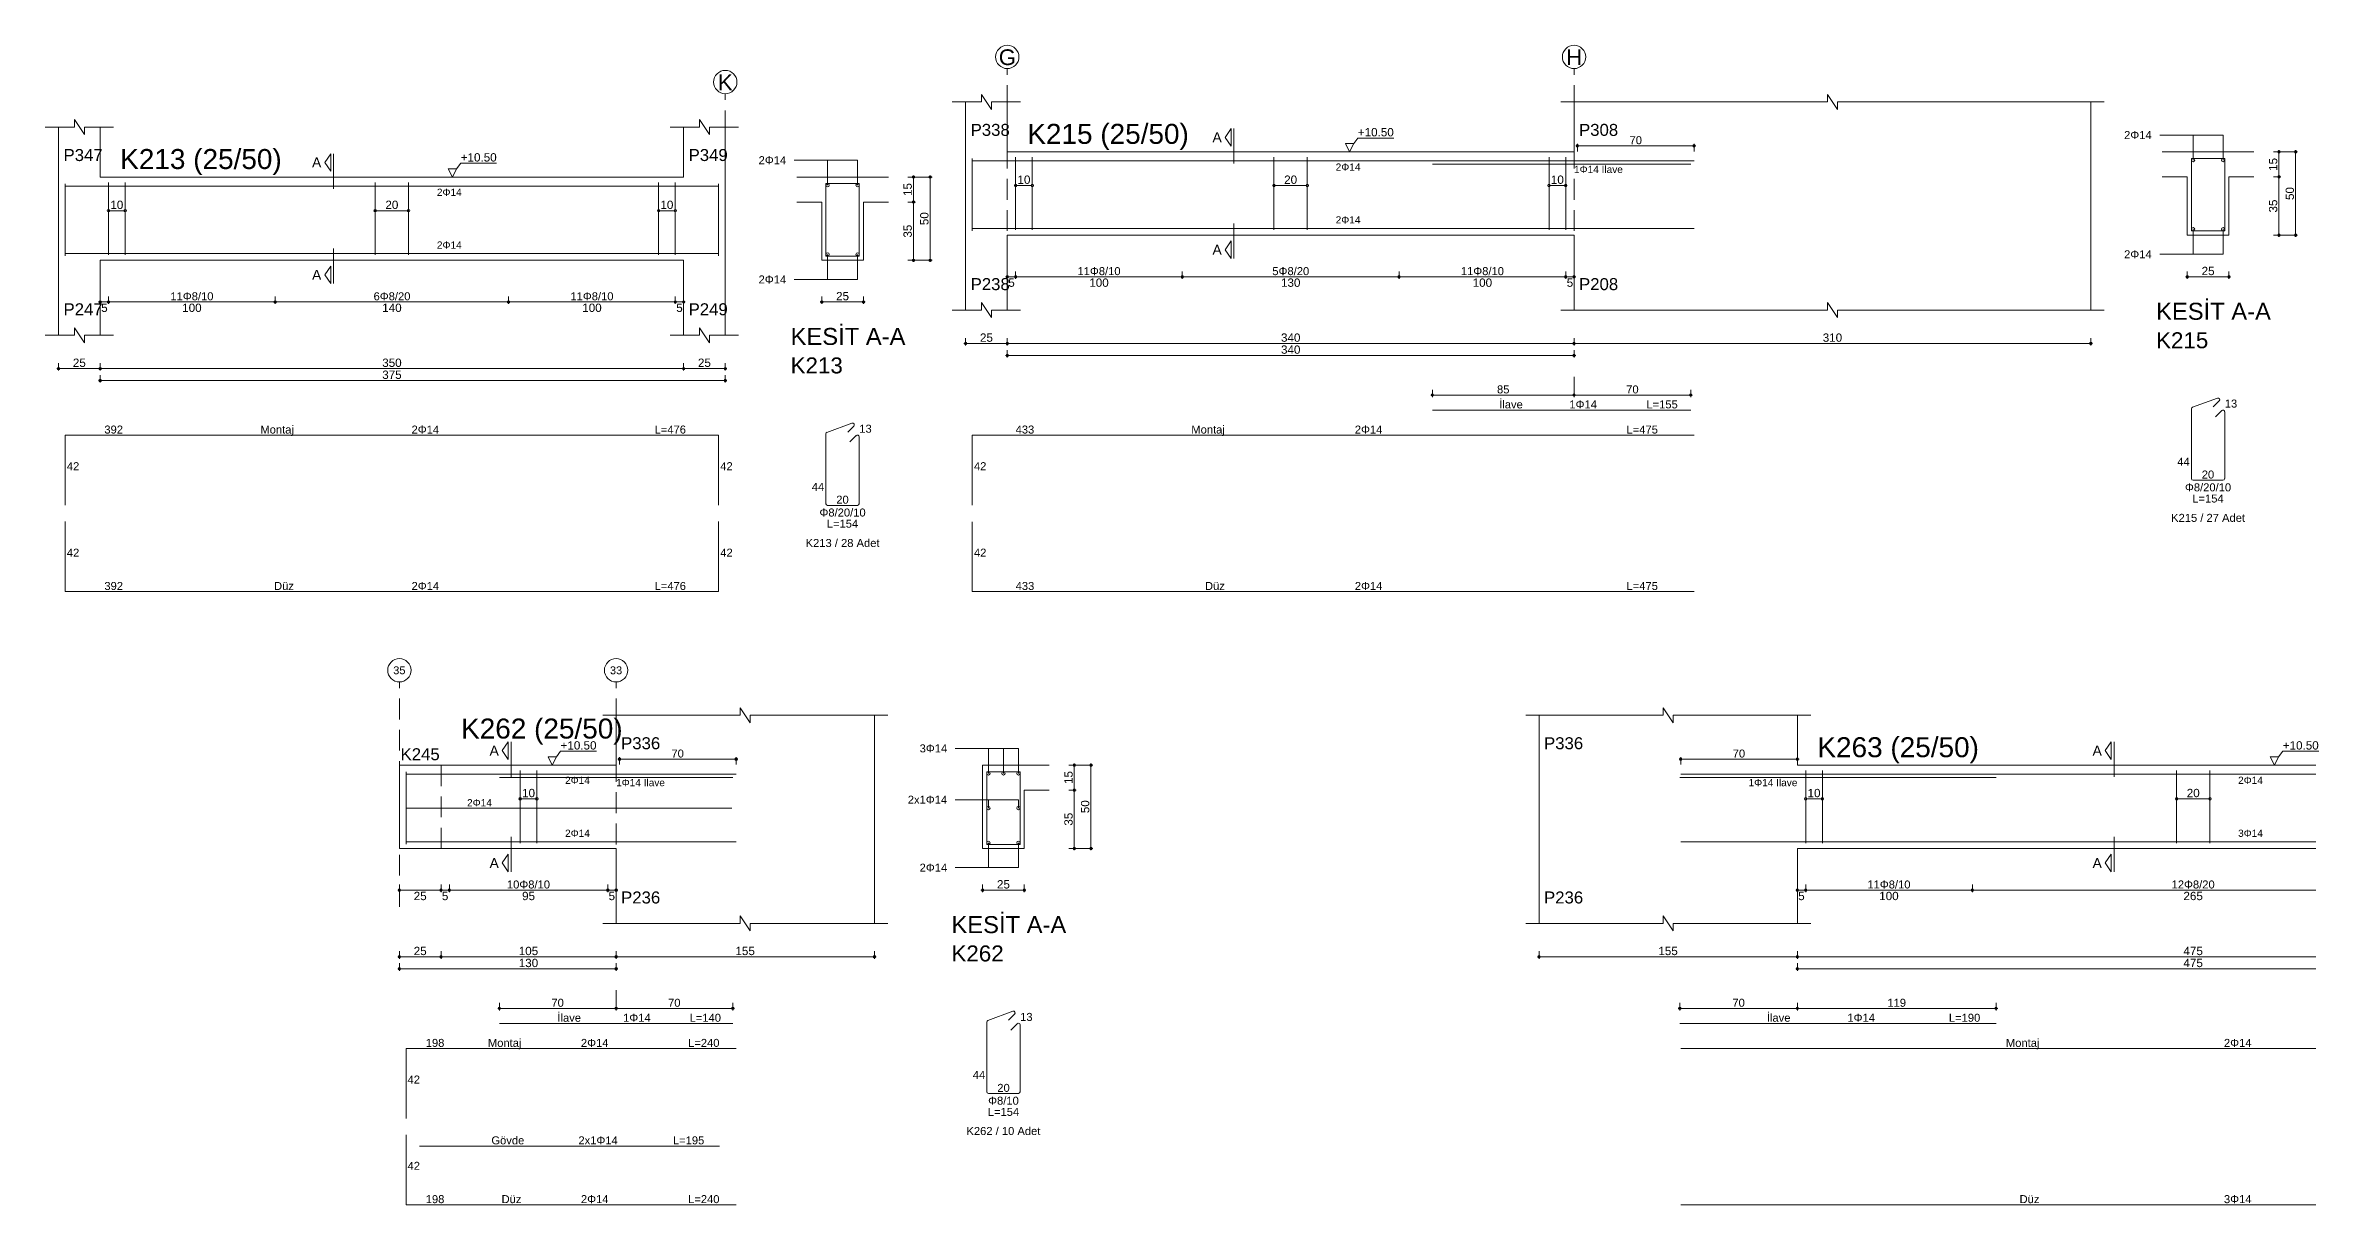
# Model space of a CAD drawing. Header units: millimetres. Extents: x 23801 to 80069, y 9628 to 14137.
# Drawn here: x 63041 to 65077, y 13030 to 14075 of the extents above; entities that cross this region are included whole.
import ezdxf

# ---------------------------------------------------------------- set-up
doc = ezdxf.new("R2010")
doc.units = ezdxf.units.MM
doc.linetypes.add('DASHDOT2', pattern=[12.7, 6.35, -3.175, 0, -3.175])
doc.linetypes.add('DASHED4', pattern=[18.75, 12.5, -6.25])
doc.layers.add('aks', color=251, linetype='DASHDOT2', lineweight=35)
for name, color, linetype in [('Donatı Topl. Uzun. Yazısı', 7, 'Continuous'), ('Donatı Uz. Yazısı', 7, 'Continuous'), ('Donatı Yazısı', 7, 'Continuous'), ('Donatı Çizgisi', 7, 'Continuous'), ('Kiriş', 7, 'Continuous'), ('Standart', 7, 'Continuous'), ('Ölçülendirme', 7, 'Continuous')]:
    doc.layers.add(name, color=color, linetype=linetype)
doc.styles.add('arial_1_18', font='arial.ttf', dxfattribs={"height": 0.2})

# ---------------------------------------------------------------- blocks, each defined once
blk = doc.blocks.new('IDE668Entity7461')
at = {"layer": 'aks', "color": 30, "linetype": 'DASHED4', "lineweight": 5}
blk.add_lwpolyline([(4873.8, 2001.7), (4873.8, 2136.7)], dxfattribs=at)
at = {"layer": 'aks', "color": 1, "linetype": 'Continuous', "lineweight": 5}
blk.add_circle((4873.8, 2143.7), 7, dxfattribs=at)
at = {"layer": 'Donatı Çizgisi', "color": 5, "linetype": 'Continuous', "lineweight": 5}
for points in [[(4477.8, 2039.3), (4477.8, 2082.7)], [(4477.8, 2081.3), (4869.8, 2081.3)], [(4503.8, 2039.9), (4503.8, 2083.5)], [(4513.8, 2039.9), (4513.8, 2083.5)], [(4663.8, 2039.9), (4663.8, 2083.5)], [(4683.8, 2039.9), (4683.8, 2083.5)], [(4833.8, 2039.9), (4833.8, 2083.5)], [(4843.8, 2039.9), (4843.8, 2083.5)], [(4869.8, 2039.3), (4869.8, 2082.7)], [(4934.2, 2039.2), (4934.2, 2082.8)], [(4934.2, 2082.8), (4954.2, 2082.8)], [(4954.2, 2039.2), (4954.2, 2082.8)], [(4477.8, 2040.7), (4869.8, 2040.7)], [(4934.2, 2039.2), (4954.2, 2039.2)], [(4477.8, 1889.7), (4477.8, 1931.7)], [(4477.8, 1931.7), (4869.8, 1931.7)], [(4869.8, 1889.7), (4869.8, 1931.7)], [(4934.2, 1890.6), (4934.2, 1932.5)], [(4934.8, 1933.4), (4949.8, 1938.9)], [(4947.3, 1933.6), (4950.9, 1937.2)], [(4948.6, 1927.7), (4952.4, 1931.5)], [(4954.2, 1890.6), (4954.2, 1930.7)], [(4935.2, 1889.6), (4953.1, 1889.6)], [(4477.8, 1837.8), (4477.8, 1879.9)], [(4869.8, 1837.8), (4869.8, 1879.9)], [(4477.8, 1837.8), (4869.8, 1837.8)]]:
    blk.add_lwpolyline(points, dxfattribs=at)
for centre in [(4935.2, 2081.8), (4953.2, 2081.8), (4935.2, 2040.2), (4953.2, 2040.2)]:
    blk.add_circle(centre, 1, dxfattribs=at)
for centre, start, end in [((4935.2, 1932.5), 110, 180), ((4950.2, 1937.9), 315, 110), ((4953.1, 1930.7), 0, 135), ((4935.2, 1890.6), 180, 270), ((4953.1, 1890.6), 270, 0)]:
    blk.add_arc(centre, 1.02, start, end, dxfattribs=at)
at = {"layer": 'Kiriş', "color": 1, "linetype": 'Continuous', "lineweight": 5}
for points in [[(4483.3, 2116.7), (4483.3, 2121.2)], [(4489.3, 2112.2), (4483.3, 2121.2)], [(4858.3, 2116.7), (4858.3, 2121.2)], [(4864.3, 2112.2), (4858.3, 2121.2)], [(4465.8, 2116.7), (4483.3, 2116.7)], [(4473.8, 1991.7), (4473.8, 2116.7)], [(4489.3, 2112.2), (4489.3, 2116.7)], [(4489.3, 2116.7), (4506.8, 2116.7)], [(4498.8, 2086.7), (4498.8, 2116.7)], [(4840.8, 2116.7), (4858.3, 2116.7)], [(4848.8, 2086.7), (4848.8, 2116.7)], [(4864.3, 2116.7), (4881.8, 2116.7)], [(4864.3, 2112.2), (4864.3, 2116.7)], [(4873.8, 1991.7), (4873.8, 2116.7)], [(4498.8, 2086.7), (4848.8, 2086.7)], [(4916.7, 2086.7), (4971.7, 2086.7)], [(4916.7, 2071.7), (4931.7, 2071.7)], [(4931.7, 2036.7), (4931.7, 2071.7)], [(4956.7, 2071.7), (4971.7, 2071.7)], [(4956.7, 2036.7), (4956.7, 2071.7)], [(4498.8, 2036.7), (4848.8, 2036.7)], [(4498.8, 1991.7), (4498.8, 2036.7)], [(4848.8, 1991.7), (4848.8, 2036.7)], [(4931.7, 2036.7), (4956.7, 2036.7)], [(4489.3, 1987.2), (4483.3, 1996.2)], [(4483.3, 1991.7), (4483.3, 1996.2)], [(4864.3, 1987.2), (4858.3, 1996.2)], [(4858.3, 1991.7), (4858.3, 1996.2)], [(4465.8, 1991.7), (4483.3, 1991.7)], [(4489.3, 1991.7), (4506.8, 1991.7)], [(4489.3, 1987.2), (4489.3, 1991.7)], [(4840.8, 1991.7), (4858.3, 1991.7)], [(4864.3, 1991.7), (4881.8, 1991.7)], [(4864.3, 1987.2), (4864.3, 1991.7)]]:
    blk.add_lwpolyline(points, dxfattribs=at)
at = {"layer": 'Ölçülendirme', "color": 1, "linetype": 'Continuous', "lineweight": 5}
for points in [[(4633.6, 2095.5), (4637.1, 2100.7)], [(4637.1, 2090.2), (4633.6, 2095.5)], [(4637.1, 2090.2), (4637.1, 2100.7)], [(4638.8, 2079.7), (4638.8, 2100.7)], [(4710.1, 2086.7), (4707.6, 2091.7)], [(4707.6, 2091.7), (4712.6, 2091.7)], [(4712.6, 2091.7), (4710.1, 2086.7)], [(4712.6, 2091.7), (4715.1, 2095)], [(4715.1, 2095), (4736.6, 2095)], [(4915.2, 2096.8), (4953.2, 2096.8)], [(4935.2, 2081.8), (4935.2, 2096.8)], [(4953.2, 2081.8), (4953.2, 2096.8)], [(4710.1, 2086.7), (4710.1, 2086.7)], [(4983.4, 2086.7), (4997.9, 2086.7)], [(4986.7, 2035.7), (4986.7, 2087.7)], [(4996.7, 2035.7), (4996.7, 2087.7)], [(4503.8, 2066.5), (4513.8, 2066.5)], [(4663.8, 2066.5), (4683.8, 2066.5)], [(4833.8, 2066.5), (4843.8, 2066.5)], [(4983.4, 2071.7), (4987.9, 2071.7)], [(4638.8, 2022.7), (4638.8, 2043.7)], [(4935.2, 2025.2), (4935.2, 2040.2)], [(4953.2, 2025.2), (4953.2, 2040.2)], [(4983.4, 2036.7), (4997.9, 2036.7)], [(4633.6, 2028), (4637.1, 2033.2)], [(4637.1, 2022.7), (4633.6, 2028)], [(4637.1, 2022.7), (4637.1, 2033.2)], [(4915.2, 2025.2), (4953.2, 2025.2)], [(4497.8, 2011.7), (4849.8, 2011.7)], [(4498.8, 2010.5), (4498.8, 2015)], [(4503.8, 2010.5), (4503.8, 2015)], [(4603.8, 2010.5), (4603.8, 2015)], [(4743.8, 2010.5), (4743.8, 2015)], [(4843.8, 2010.5), (4843.8, 2015)], [(4848.8, 2010.5), (4848.8, 2015)], [(4930.7, 2011.7), (4957.7, 2011.7)], [(4931.7, 2010.5), (4931.7, 2015)], [(4956.7, 2010.5), (4956.7, 2015)], [(4472.8, 1971.7), (4874.8, 1971.7)], [(4473.8, 1970.5), (4473.8, 1975)], [(4498.8, 1970.5), (4498.8, 1975)], [(4848.8, 1970.5), (4848.8, 1975)], [(4873.8, 1970.5), (4873.8, 1975)], [(4497.8, 1964.5), (4874.8, 1964.5)], [(4498.8, 1963.3), (4498.8, 1967.8)], [(4873.8, 1963.3), (4873.8, 1967.8)]]:
    blk.add_lwpolyline(points, dxfattribs=at)
for centre in [(4986.7, 2086.7), (4996.7, 2086.7), (4503.8, 2066.5), (4513.8, 2066.5), (4663.8, 2066.5), (4683.8, 2066.5), (4833.8, 2066.5), (4843.8, 2066.5), (4986.7, 2071.7), (4986.7, 2036.7), (4996.7, 2036.7), (4498.8, 2011.7), (4503.8, 2011.7), (4503.8, 2011.7), (4603.8, 2011.7), (4603.8, 2011.7), (4743.8, 2011.7), (4743.8, 2011.7), (4843.8, 2011.7), (4843.8, 2011.7), (4848.8, 2011.7), (4931.7, 2011.7), (4956.7, 2011.7), (4473.8, 1971.7), (4498.8, 1971.7), (4498.8, 1971.7), (4848.8, 1971.7), (4848.8, 1971.7), (4873.8, 1971.7), (4498.8, 1964.5), (4873.8, 1964.5)]:
    blk.add_circle(centre, 0.75, dxfattribs=at)
at = {"layer": 'aks', "color": 1, "linetype": 'Continuous', "lineweight": 5, "style": 'arial_1_18'}
blk.add_text('K', height=9.45, dxfattribs=at).set_placement((4869.4, 2138.8))
at = {"layer": 'Donatı Topl. Uzun. Yazısı', "color": 1, "linetype": 'Continuous', "lineweight": 5, "style": 'arial_1_18'}
for s, p in [('L=476', (4831.4, 1932.7)), ('L=154', (4934.7, 1876.2)), ('L=476', (4831.4, 1838.8))]:
    blk.add_text(s, height=4.8, dxfattribs=at).set_placement(p)
at = {"layer": 'Donatı Uz. Yazısı', "color": 1, "linetype": 'Continuous', "lineweight": 5, "style": 'arial_1_18'}
for s, p in [('392', (4501.3, 1932.7)), ('13', (4954.2, 1933.2)), ('42', (4478.8, 1910.7)), ('42', (4870.8, 1910.7)), ('44', (4925.7, 1898.3)), ('20', (4940.4, 1890.6)), ('42', (4478.8, 1858.8)), ('42', (4870.8, 1858.8)), ('392', (4501.3, 1838.8))]:
    blk.add_text(s, height=4.8, dxfattribs=at).set_placement(p)
at = {"layer": 'Donatı Yazısı', "color": 5, "linetype": 'Continuous', "lineweight": 5, "style": 'arial_1_18'}
for s, p in [('2Φ14', (4893.8, 2094.4)), ('2Φ14', (4893.8, 2022.8)), ('2Φ14', (4685.6, 1932.7)), ('Φ8/20/10', (4930.3, 1882.9)), ('K213 / 28 Adet', (4922, 1864.6)), ('2Φ14', (4685.6, 1838.8))]:
    blk.add_text(s, height=4.8, dxfattribs=at).set_placement(p)
for p in [(4700.8, 2075.4), (4700.8, 2043.7)]:
    blk.add_text('2Φ14', height=4.32, rotation=360, dxfattribs=at).set_placement(p)
at = {"layer": 'Donatı Yazısı', "color": 1, "linetype": 'Continuous', "lineweight": 5, "style": 'arial_1_18'}
for s, p in [('Montaj', (4594.9, 1932.7)), ('Düz', (4603.1, 1838.8))]:
    blk.add_text(s, height=4.8, dxfattribs=at).set_placement(p)
at = {"layer": 'Kiriş', "color": 1, "linetype": 'Continuous', "lineweight": 5, "style": 'arial_1_18'}
for s, height, p in [('K213 (25/50)', 12, (4510.8, 2091.5)), ('P347', 7.2, (4476.8, 2096.3)), ('P349', 7.2, (4851.8, 2096.3)), ('P247', 7.2, (4476.8, 2003.7)), ('P249', 7.2, (4851.8, 2003.7)), ('KESİT A-A', 10.2, (4913, 1985.9)), ('K213', 9.6, (4913, 1968.8))]:
    blk.add_text(s, height=height, dxfattribs=at).set_placement(p)
at = {"layer": 'Ölçülendirme', "color": 1, "linetype": 'Continuous', "lineweight": 5, "style": 'arial_1_18'}
for s, height, p in [('A', 5.95, (4625.9, 2092.5)), ('+10.50', 5, (4715.1, 2096)), ('A', 5.95, (4625.9, 2025)), ('5', 5, (4499.4, 2005.7)), ('100', 5, (4548, 2005.7)), ('140', 5, (4668, 2005.7)), ('100', 5, (4788, 2005.7)), ('5', 5, (4844.4, 2005.7)), ('25', 5, (4940.3, 2012.7)), ('25', 5, (4482.4, 1972.7)), ('350', 5, (4668, 1972.7)), ('375', 5, (4668, 1965.5)), ('25', 5, (4857.4, 1972.7))]:
    blk.add_text(s, height=height, dxfattribs=at).set_placement(p)
for s, rotation, p in [('15', 90, (4985.7, 2075.3)), ('10', 360, (4504.9, 2067.5)), ('20', 360, (4669.9, 2067.5)), ('10', 360, (4834.9, 2067.5)), ('50', 90, (4995.7, 2057.8)), ('35', 90, (4985.7, 2050.3))]:
    blk.add_text(s, height=5, rotation=rotation, dxfattribs=at).set_placement(p)
at = {"layer": 'Ölçülendirme', "color": 5, "linetype": 'Continuous', "lineweight": 5, "style": 'arial_1_18'}
for s, p in [('11Φ8/10', (4540.9, 2012.7)), ('6Φ8/20', (4662.8, 2012.7)), ('11Φ8/10', (4780.9, 2012.7))]:
    blk.add_text(s, height=4.8, dxfattribs=at).set_placement(p)
blk = doc.blocks.new('IDE668Entity7462')
at = {"layer": 'aks', "color": 30, "linetype": 'DASHED4', "lineweight": 5}
for points in [[(5043, 2016.8), (5043, 2151.8)], [(5383, 2016.8), (5383, 2151.8)], [(5383, 1955.8), (5383, 1966.8)]]:
    blk.add_lwpolyline(points, dxfattribs=at)
at = {"layer": 'aks', "color": 1, "linetype": 'Continuous', "lineweight": 5}
for centre in [(5043, 2158.8), (5383, 2158.8)]:
    blk.add_circle(centre, 7, dxfattribs=at)
at = {"layer": 'Donatı Çizgisi', "color": 5, "linetype": 'Continuous', "lineweight": 5}
for points in [[(5022, 2054.4), (5022, 2097.8)], [(5022, 2096.4), (5455, 2096.4)], [(5048, 2055), (5048, 2098.6)], [(5058, 2055), (5058, 2098.6)], [(5203, 2055), (5203, 2098.6)], [(5223, 2055), (5223, 2098.6)], [(5298, 2094.4), (5453, 2094.4)], [(5368, 2055), (5368, 2098.6)], [(5378, 2055), (5378, 2098.6)], [(5753.4, 2054.3), (5753.4, 2097.9)], [(5753.4, 2097.9), (5773.4, 2097.9)], [(5773.4, 2054.3), (5773.4, 2097.9)], [(5022, 2055.8), (5455, 2055.8)], [(5753.4, 2054.3), (5773.4, 2054.3)], [(5298, 1946.8), (5453, 1946.8)], [(5753.4, 1905.7), (5753.4, 1947.6)], [(5754, 1948.5), (5769, 1954)], [(5766.5, 1948.7), (5770.1, 1952.3)], [(5767.8, 1942.8), (5771.6, 1946.6)], [(5773.4, 1905.7), (5773.4, 1945.8)], [(5022, 1889.7), (5022, 1931.7)], [(5022, 1931.7), (5455, 1931.7)], [(5754.4, 1904.7), (5772.3, 1904.7)], [(5022, 1837.8), (5022, 1879.8)], [(5022, 1837.8), (5455, 1837.8)]]:
    blk.add_lwpolyline(points, dxfattribs=at)
for centre in [(5754.4, 2096.9), (5772.4, 2096.9), (5754.4, 2055.3), (5772.4, 2055.3)]:
    blk.add_circle(centre, 1, dxfattribs=at)
for centre, start, end in [((5754.4, 1947.6), 110, 180), ((5769.4, 1953), 315, 110), ((5772.3, 1945.8), 0, 135), ((5754.4, 1905.7), 180, 270), ((5772.3, 1905.7), 270, 0)]:
    blk.add_arc(centre, 1.02, start, end, dxfattribs=at)
at = {"layer": 'Kiriş', "color": 1, "linetype": 'Continuous', "lineweight": 5}
for points in [[(5010, 2131.8), (5027.5, 2131.8)], [(5018, 2006.8), (5018, 2131.8)], [(5027.5, 2131.8), (5027.5, 2136.3)], [(5033.5, 2127.3), (5027.5, 2136.3)], [(5033.5, 2127.3), (5033.5, 2131.8)], [(5033.5, 2131.8), (5051, 2131.8)], [(5043, 2101.8), (5043, 2131.8)], [(5375, 2131.8), (5535, 2131.8)], [(5383, 2101.8), (5383, 2131.8)], [(5535, 2131.8), (5535, 2136.3)], [(5541, 2127.3), (5535, 2136.3)], [(5541, 2131.8), (5701, 2131.8)], [(5541, 2127.3), (5541, 2131.8)], [(5693, 2006.8), (5693, 2131.8)], [(5043, 2101.8), (5383, 2101.8)], [(5735.9, 2101.8), (5790.9, 2101.8)], [(5735.9, 2086.8), (5750.9, 2086.8)], [(5750.9, 2051.8), (5750.9, 2086.8)], [(5775.9, 2086.8), (5790.9, 2086.8)], [(5775.9, 2051.8), (5775.9, 2086.8)], [(5043, 2051.8), (5383, 2051.8)], [(5043, 2006.8), (5043, 2051.8)], [(5383, 2006.8), (5383, 2051.8)], [(5750.9, 2051.8), (5775.9, 2051.8)], [(5033.5, 2002.3), (5027.5, 2011.3)], [(5027.5, 2006.8), (5027.5, 2011.3)], [(5541, 2002.3), (5535, 2011.3)], [(5535, 2006.8), (5535, 2011.3)], [(5010, 2006.8), (5027.5, 2006.8)], [(5033.5, 2006.8), (5051, 2006.8)], [(5033.5, 2002.3), (5033.5, 2006.8)], [(5375, 2006.8), (5535, 2006.8)], [(5541, 2006.8), (5701, 2006.8)], [(5541, 2002.3), (5541, 2006.8)]]:
    blk.add_lwpolyline(points, dxfattribs=at)
at = {"layer": 'Ölçülendirme', "color": 1, "linetype": 'Continuous', "lineweight": 5}
for points in [[(5173.8, 2110.5), (5177.3, 2115.8)], [(5177.3, 2105.3), (5173.8, 2110.5)], [(5177.3, 2105.3), (5177.3, 2115.8)], [(5179, 2094.8), (5179, 2115.8)], [(5248.3, 2101.8), (5245.8, 2106.8)], [(5245.8, 2106.8), (5250.8, 2106.8)], [(5250.8, 2106.8), (5248.3, 2101.8)], [(5250.8, 2106.8), (5253.3, 2110.1)], [(5253.3, 2110.1), (5274.8, 2110.1)], [(5384, 2105.4), (5456, 2105.4)], [(5385, 2102.1), (5385, 2106.6)], [(5455, 2102.1), (5455, 2106.6)], [(5734.4, 2111.9), (5772.4, 2111.9)], [(5754.4, 2096.9), (5754.4, 2111.9)], [(5772.4, 2096.9), (5772.4, 2111.9)], [(5248.3, 2101.8), (5248.3, 2101.8)], [(5802.6, 2101.8), (5817.1, 2101.8)], [(5805.9, 2050.8), (5805.9, 2102.8)], [(5815.9, 2050.8), (5815.9, 2102.8)], [(5048, 2081.6), (5058, 2081.6)], [(5203, 2081.6), (5223, 2081.6)], [(5368, 2081.6), (5378, 2081.6)], [(5802.6, 2086.8), (5807.1, 2086.8)], [(5179, 2037.8), (5179, 2058.8)], [(5754.4, 2040.3), (5754.4, 2055.3)], [(5772.4, 2040.3), (5772.4, 2055.3)], [(5802.6, 2051.8), (5817.1, 2051.8)], [(5173.8, 2043), (5177.3, 2048.3)], [(5177.3, 2037.8), (5173.8, 2043)], [(5177.3, 2037.8), (5177.3, 2048.3)], [(5734.4, 2040.3), (5772.4, 2040.3)], [(5042, 2026.8), (5384, 2026.8)], [(5043, 2025.5), (5043, 2030)], [(5048, 2025.5), (5048, 2030)], [(5148, 2025.5), (5148, 2030)], [(5278, 2025.5), (5278, 2030)], [(5378, 2025.5), (5378, 2030)], [(5383, 2025.5), (5383, 2030)], [(5749.9, 2026.8), (5776.9, 2026.8)], [(5750.9, 2025.5), (5750.9, 2030)], [(5775.9, 2025.5), (5775.9, 2030)], [(5017, 1986.8), (5694, 1986.8)], [(5018, 1985.5), (5018, 1990)], [(5043, 1985.5), (5043, 1990)], [(5043, 1978.3), (5043, 1982.8)], [(5383, 1985.5), (5383, 1990)], [(5383, 1978.3), (5383, 1982.8)], [(5693, 1985.5), (5693, 1990)], [(5042, 1979.6), (5384, 1979.6)], [(5297, 1955.8), (5384, 1955.8)], [(5298, 1954.5), (5298, 1959)], [(5382, 1955.8), (5454, 1955.8)], [(5383, 1954.5), (5383, 1959)], [(5383, 1954.5), (5383, 1959)], [(5453, 1954.5), (5453, 1959)]]:
    blk.add_lwpolyline(points, dxfattribs=at)
for centre in [(5385, 2105.4), (5455, 2105.4), (5805.9, 2101.8), (5815.9, 2101.8), (5048, 2081.6), (5058, 2081.6), (5203, 2081.6), (5223, 2081.6), (5368, 2081.6), (5378, 2081.6), (5805.9, 2086.8), (5805.9, 2051.8), (5815.9, 2051.8), (5043, 2026.8), (5048, 2026.8), (5048, 2026.8), (5148, 2026.8), (5148, 2026.8), (5278, 2026.8), (5278, 2026.8), (5378, 2026.8), (5378, 2026.8), (5383, 2026.8), (5750.9, 2026.8), (5775.9, 2026.8), (5018, 1986.8), (5043, 1986.8), (5043, 1986.8), (5383, 1986.8), (5383, 1986.8), (5693, 1986.8), (5043, 1979.6), (5383, 1979.6), (5298, 1955.8), (5383, 1955.8), (5383, 1955.8), (5453, 1955.8)]:
    blk.add_circle(centre, 0.75, dxfattribs=at)
at = {"layer": 'aks', "color": 1, "linetype": 'Continuous', "lineweight": 5, "style": 'arial_1_18'}
for s, p in [('G', (5037.9, 2153.9)), ('H', (5378.3, 2153.9))]:
    blk.add_text(s, height=9.45, dxfattribs=at).set_placement(p)
at = {"layer": 'Donatı Topl. Uzun. Yazısı', "color": 1, "linetype": 'Continuous', "lineweight": 5, "style": 'arial_1_18'}
for s, p in [('L=155', (5426.4, 1947.8)), ('L=475', (5414.5, 1932.7)), ('L=154', (5753.9, 1891.3)), ('L=475', (5414.5, 1838.8))]:
    blk.add_text(s, height=4.8, dxfattribs=at).set_placement(p)
at = {"layer": 'Donatı Uz. Yazısı', "color": 1, "linetype": 'Continuous', "lineweight": 5, "style": 'arial_1_18'}
for s, p in [('13', (5773.4, 1948.3)), ('433', (5048, 1932.7)), ('42', (5023, 1910.7)), ('44', (5744.9, 1913.4)), ('20', (5759.6, 1905.7)), ('42', (5023, 1858.8)), ('433', (5048, 1838.8))]:
    blk.add_text(s, height=4.8, dxfattribs=at).set_placement(p)
at = {"layer": 'Donatı Yazısı', "color": 5, "linetype": 'Continuous', "lineweight": 5, "style": 'arial_1_18'}
for s, height, p in [('2Φ14', 4.8, (5713, 2109.5)), ('1Φ14 İlave', 4.32, (5383, 2089.1)), ('2Φ14', 4.8, (5713, 2037.9)), ('1Φ14', 4.8, (5380.2, 1947.8)), ('2Φ14', 4.8, (5251.5, 1932.7)), ('Φ8/20/10', 4.8, (5749.5, 1898)), ('K215 / 27 Adet', 4.8, (5741.2, 1879.7)), ('2Φ14', 4.8, (5251.5, 1838.8))]:
    blk.add_text(s, height=height, dxfattribs=at).set_placement(p)
for p in [(5240, 2090.5), (5240, 2058.8)]:
    blk.add_text('2Φ14', height=4.32, rotation=360, dxfattribs=at).set_placement(p)
at = {"layer": 'Donatı Yazısı', "color": 1, "linetype": 'Continuous', "lineweight": 5, "style": 'arial_1_18'}
for s, p in [('İlave', (5338.1, 1947.8)), ('Montaj', (5153.4, 1932.7)), ('Düz', (5161.6, 1838.8))]:
    blk.add_text(s, height=4.8, dxfattribs=at).set_placement(p)
at = {"layer": 'Kiriş', "color": 1, "linetype": 'Continuous', "lineweight": 5, "style": 'arial_1_18'}
for s, height, p in [('P338', 7.2, (5021, 2111.4)), ('K215 (25/50)', 12, (5055, 2106.6)), ('P308', 7.2, (5386, 2111.4)), ('P238', 7.2, (5021, 2018.8)), ('P208', 7.2, (5386, 2018.8)), ('KESİT A-A', 10.2, (5732.2, 2001)), ('K215', 9.6, (5732.2, 1983.9))]:
    blk.add_text(s, height=height, dxfattribs=at).set_placement(p)
at = {"layer": 'Ölçülendirme', "color": 1, "linetype": 'Continuous', "lineweight": 5, "style": 'arial_1_18'}
for s, height, p in [('A', 5.95, (5166.1, 2107.6)), ('+10.50', 5, (5253.3, 2111.1)), ('70', 4.8, (5416.3, 2106.4)), ('A', 5.95, (5166.1, 2040.1)), ('5', 5, (5043.6, 2020.8)), ('100', 5, (5092.2, 2020.8)), ('130', 5, (5207.2, 2020.8)), ('100', 5, (5322.2, 2020.8)), ('5', 5, (5378.6, 2020.8)), ('25', 5, (5759.5, 2027.8)), ('25', 5, (5026.6, 1987.8)), ('340', 5, (5207.2, 1987.8)), ('340', 5, (5207.2, 1980.6)), ('310', 5, (5532.2, 1987.8))]:
    blk.add_text(s, height=height, dxfattribs=at).set_placement(p)
for s, rotation, p in [('15', 90, (5804.9, 2090.4)), ('10', 360, (5049.1, 2082.6)), ('20', 360, (5209.1, 2082.6)), ('10', 360, (5369.1, 2082.6)), ('50', 90, (5814.9, 2072.9)), ('35', 90, (5804.9, 2065.4))]:
    blk.add_text(s, height=5, rotation=rotation, dxfattribs=at).set_placement(p)
at = {"layer": 'Ölçülendirme', "color": 5, "linetype": 'Continuous', "lineweight": 5, "style": 'arial_1_18'}
for s, p in [('11Φ8/10', (5085.1, 2027.8)), ('5Φ8/20', (5202, 2027.8)), ('11Φ8/10', (5315.1, 2027.8)), ('85', (5336.8, 1956.8)), ('70', (5414.3, 1956.8))]:
    blk.add_text(s, height=4.8, dxfattribs=at).set_placement(p)
blk = doc.blocks.new('IDE668Entity7495')
at = {"layer": 'aks', "color": 30, "linetype": 'DASHED4', "lineweight": 5}
for points in [[(4678.3, 1648.6), (4678.3, 1783.6)], [(4808.3, 1648.6), (4808.3, 1783.6)], [(4808.3, 1587.6), (4808.3, 1598.6)]]:
    blk.add_lwpolyline(points, dxfattribs=at)
at = {"layer": 'aks', "color": 1, "linetype": 'Continuous', "lineweight": 5}
for centre in [(4678.3, 1790.6), (4808.3, 1790.6)]:
    blk.add_circle(centre, 7, dxfattribs=at)
at = {"layer": 'Donatı Çizgisi', "color": 5, "linetype": 'Continuous', "lineweight": 5}
for points in [[(4682.3, 1686.2), (4682.3, 1729.6)], [(4682.3, 1728.2), (4880.3, 1728.2)], [(4738.3, 1726.2), (4878.3, 1726.2)], [(4750.8, 1686.8), (4750.8, 1730.4)], [(4760.8, 1686.8), (4760.8, 1730.4)], [(5030.7, 1686.1), (5030.7, 1729.7)], [(5030.7, 1729.7), (5050.7, 1729.7)], [(5050.7, 1686.1), (5050.7, 1729.7)], [(4682.8, 1707.9), (4877.8, 1707.9)], [(4682.3, 1687.6), (4880.3, 1687.6)], [(5030.7, 1686.1), (5050.7, 1686.1)], [(4738.3, 1578.6), (4878.3, 1578.6)], [(5030.7, 1537.6), (5030.7, 1579.4)], [(5031.4, 1580.4), (5046.4, 1585.9)], [(5043.8, 1580.5), (5047.4, 1584.2)], [(5045.2, 1574.6), (5048.9, 1578.4)], [(5050.7, 1537.6), (5050.7, 1577.7)], [(4682.3, 1521.5), (4682.3, 1563.5)], [(4682.3, 1563.5), (4880.3, 1563.5)], [(5031.7, 1536.5), (5049.7, 1536.5)], [(4682.3, 1469.7), (4682.3, 1511.7)], [(4690.3, 1505), (4870.3, 1505)], [(4682.3, 1469.7), (4880.3, 1469.7)]]:
    blk.add_lwpolyline(points, dxfattribs=at)
for centre in [(5031.7, 1728.7), (5040.7, 1728.7), (5049.7, 1728.7), (5031.7, 1707.9), (5049.7, 1707.9), (5031.7, 1687.1), (5049.7, 1687.1)]:
    blk.add_circle(centre, 1, dxfattribs=at)
for centre, start, end in [((5031.7, 1579.4), 110, 180), ((5046.7, 1584.9), 315, 110), ((5049.7, 1577.7), 0, 135), ((5031.7, 1537.6), 180, 270), ((5049.7, 1537.6), 270, 0)]:
    blk.add_arc(centre, 1.02, start, end, dxfattribs=at)
at = {"layer": 'Kiriş', "color": 1, "linetype": 'Continuous', "lineweight": 5}
for points in [[(4882.8, 1763.6), (4882.8, 1768.1)], [(4888.8, 1759.1), (4882.8, 1768.1)], [(4800.3, 1763.6), (4882.8, 1763.6)], [(4808.3, 1733.6), (4808.3, 1763.6)], [(4888.8, 1759.1), (4888.8, 1763.6)], [(4888.8, 1763.6), (4971.3, 1763.6)], [(4963.3, 1638.6), (4963.3, 1763.6)], [(4678.3, 1683.6), (4678.3, 1733.6)], [(4678.3, 1733.6), (4808.3, 1733.6)], [(5028.2, 1683.6), (5028.2, 1733.6)], [(5028.2, 1733.6), (5068.2, 1733.6)], [(5053.2, 1718.6), (5068.2, 1718.6)], [(5053.2, 1683.6), (5053.2, 1718.6)], [(4678.3, 1683.6), (4808.3, 1683.6)], [(4808.3, 1638.6), (4808.3, 1683.6)], [(5028.2, 1683.6), (5053.2, 1683.6)], [(4888.8, 1634.1), (4882.8, 1643.1)], [(4882.8, 1638.6), (4882.8, 1643.1)], [(4800.3, 1638.6), (4882.8, 1638.6)], [(4888.8, 1638.6), (4971.3, 1638.6)], [(4888.8, 1634.1), (4888.8, 1638.6)]]:
    blk.add_lwpolyline(points, dxfattribs=at)
at = {"layer": 'Kiriş', "color": 1, "linetype": 'DASHED4', "lineweight": 5}
for points in [[(4678.3, 1683.6), (4678.3, 1733.6)], [(4703.3, 1683.6), (4703.3, 1733.6)]]:
    blk.add_lwpolyline(points, dxfattribs=at)
at = {"layer": 'Ölçülendirme', "color": 1, "linetype": 'Continuous', "lineweight": 5}
for points in [[(4740, 1742.4), (4743.5, 1747.6)], [(4743.5, 1737.1), (4740, 1742.4)], [(4743.5, 1737.1), (4743.5, 1747.6)], [(4745.3, 1726.6), (4745.3, 1747.6)], [(4770, 1733.6), (4767.5, 1738.6)], [(4767.5, 1738.6), (4772.5, 1738.6)], [(4772.5, 1738.6), (4770, 1733.6)], [(4772.5, 1738.6), (4775, 1742)], [(4775, 1742), (4796.6, 1742)], [(4810.3, 1734), (4810.3, 1738.5)], [(4880.3, 1734), (4880.3, 1738.5)], [(5011.7, 1743.7), (5049.7, 1743.7)], [(5031.7, 1728.7), (5031.7, 1743.7)], [(5040.7, 1728.7), (5040.7, 1743.7)], [(5049.7, 1728.7), (5049.7, 1743.7)], [(4770, 1733.6), (4770, 1733.6)], [(4809.3, 1737.2), (4881.3, 1737.2)], [(5079.9, 1733.6), (5094.4, 1733.6)], [(5083.2, 1682.6), (5083.2, 1734.6)], [(5093.2, 1682.6), (5093.2, 1734.6)], [(4750.8, 1713.4), (4760.8, 1713.4)], [(5011.7, 1712.9), (5049.7, 1712.9)], [(5031.7, 1707.9), (5031.7, 1712.9)], [(5049.7, 1707.9), (5049.7, 1712.9)], [(5079.9, 1718.6), (5084.4, 1718.6)], [(4745.3, 1669.6), (4745.3, 1690.6)], [(5031.7, 1672.1), (5031.7, 1687.1)], [(5049.7, 1672.1), (5049.7, 1687.1)], [(5079.9, 1683.6), (5094.4, 1683.6)], [(4740, 1674.9), (4743.5, 1680.1)], [(4743.5, 1669.6), (4740, 1674.9)], [(4743.5, 1669.6), (4743.5, 1680.1)], [(5011.7, 1672.1), (5049.7, 1672.1)], [(4677.3, 1658.6), (4809.3, 1658.6)], [(4678.3, 1657.4), (4678.3, 1661.9)], [(4703.3, 1657.4), (4703.3, 1661.9)], [(4708.3, 1657.4), (4708.3, 1661.9)], [(4803.3, 1657.4), (4803.3, 1661.9)], [(4808.3, 1657.4), (4808.3, 1661.9)], [(5027.2, 1658.6), (5054.2, 1658.6)], [(5028.2, 1657.4), (5028.2, 1661.9)], [(5053.2, 1657.4), (5053.2, 1661.9)], [(4677.3, 1618.6), (4964.3, 1618.6)], [(4678.3, 1617.4), (4678.3, 1621.9)], [(4703.3, 1617.4), (4703.3, 1621.9)], [(4808.3, 1617.4), (4808.3, 1621.9)], [(4963.3, 1617.4), (4963.3, 1621.9)], [(4677.3, 1611.4), (4809.3, 1611.4)], [(4678.3, 1610.2), (4678.3, 1614.7)], [(4808.3, 1610.2), (4808.3, 1614.7)], [(4738.3, 1586.4), (4738.3, 1590.9)], [(4808.3, 1586.4), (4808.3, 1590.9)], [(4808.3, 1586.4), (4808.3, 1590.9)], [(4878.3, 1586.4), (4878.3, 1590.9)], [(4737.3, 1587.6), (4809.3, 1587.6)], [(4807.3, 1587.6), (4879.3, 1587.6)]]:
    blk.add_lwpolyline(points, dxfattribs=at)
for centre in [(4810.3, 1737.2), (4880.3, 1737.2), (5083.2, 1733.6), (5093.2, 1733.6), (4750.8, 1713.4), (4760.8, 1713.4), (5083.2, 1718.6), (5083.2, 1683.6), (5093.2, 1683.6), (4678.3, 1658.6), (4703.3, 1658.6), (4703.3, 1658.6), (4708.3, 1658.6), (4708.3, 1658.6), (4803.3, 1658.6), (4803.3, 1658.6), (4808.3, 1658.6), (5028.2, 1658.6), (5053.2, 1658.6), (4678.3, 1618.6), (4703.3, 1618.6), (4703.3, 1618.6), (4808.3, 1618.6), (4808.3, 1618.6), (4963.3, 1618.6), (4678.3, 1611.4), (4808.3, 1611.4), (4738.3, 1587.6), (4808.3, 1587.6), (4808.3, 1587.6), (4878.3, 1587.6)]:
    blk.add_circle(centre, 0.75, dxfattribs=at)
at = {"layer": 'aks', "color": 1, "linetype": 'Continuous', "lineweight": 5, "style": 'arial_1_18'}
for s, p in [('35', (4674.6, 1788.2)), ('33', (4804.6, 1788.2))]:
    blk.add_text(s, height=4.73, dxfattribs=at).set_placement(p)
at = {"layer": 'Donatı Topl. Uzun. Yazısı', "color": 1, "linetype": 'Continuous', "lineweight": 5, "style": 'arial_1_18'}
for s, p in [('L=140', (4852.4, 1579.6)), ('L=240', (4851.5, 1564.5)), ('L=154', (5031.3, 1523.1)), ('L=195', (4842.4, 1506)), ('L=240', (4851.5, 1470.7))]:
    blk.add_text(s, height=4.8, dxfattribs=at).set_placement(p)
at = {"layer": 'Donatı Uz. Yazısı', "color": 1, "linetype": 'Continuous', "lineweight": 5, "style": 'arial_1_18'}
for s, p in [('13', (5050.7, 1580.1)), ('198', (4694.1, 1564.5)), ('42', (4683.2, 1542.5)), ('44', (5022.3, 1545.3)), ('20', (5037, 1537.5)), ('42', (4683.2, 1490.7)), ('198', (4694.1, 1470.7))]:
    blk.add_text(s, height=4.8, dxfattribs=at).set_placement(p)
at = {"layer": 'Donatı Yazısı', "color": 5, "linetype": 'Continuous', "lineweight": 5, "style": 'arial_1_18'}
for s, height, p in [('3Φ14', 4.8, (4990.4, 1741.3)), ('1Φ14 İlave', 4.32, (4808.3, 1721)), ('2x1Φ14', 4.8, (4983.3, 1710.5)), ('2Φ14', 4.8, (4990.4, 1669.7)), ('1Φ14', 4.8, (4812.5, 1579.6)), ('2Φ14', 4.8, (4787.2, 1564.5)), ('Φ8/10', 4.8, (5031.5, 1529.8)), ('2x1Φ14', 4.8, (4785.7, 1506)), ('K262 / 10 Adet', 4.8, (5018.5, 1511.6)), ('2Φ14', 4.8, (4787.2, 1470.7))]:
    blk.add_text(s, height=height, dxfattribs=at).set_placement(p)
for p in [(4777.7, 1722.4), (4718.9, 1708.9), (4777.7, 1690.6)]:
    blk.add_text('2Φ14', height=4.32, rotation=360, dxfattribs=at).set_placement(p)
at = {"layer": 'Donatı Yazısı', "color": 1, "linetype": 'Continuous', "lineweight": 5, "style": 'arial_1_18'}
for s, p in [('İlave', (4773.1, 1579.6)), ('Montaj', (4731.4, 1564.5)), ('Gövde', (4733.5, 1506)), ('Düz', (4739.6, 1470.7))]:
    blk.add_text(s, height=4.8, dxfattribs=at).set_placement(p)
at = {"layer": 'Kiriş', "color": 1, "linetype": 'Continuous', "lineweight": 5, "style": 'arial_1_18'}
for s, height, p in [('K262 (25/50)', 12, (4715.3, 1749.6)), ('K245', 7.2, (4679, 1736.6)), ('P336', 7.2, (4811.3, 1743.2)), ('P236', 7.2, (4811.3, 1650.6)), ('KESİT A-A', 10.2, (5009.5, 1632.8)), ('K262', 9.6, (5009.5, 1615.8))]:
    blk.add_text(s, height=height, dxfattribs=at).set_placement(p)
at = {"layer": 'Ölçülendirme', "color": 1, "linetype": 'Continuous', "lineweight": 5, "style": 'arial_1_18'}
for s, height, p in [('A', 5.95, (4732.4, 1739.4)), ('+10.50', 5, (4775, 1743)), ('70', 4.8, (4841.5, 1738.2)), ('A', 5.95, (4732.4, 1671.9)), ('25', 5, (4686.9, 1652.6)), ('5', 5, (4703.8, 1652.6)), ('95', 5, (4751.9, 1652.6)), ('5', 5, (4803.8, 1652.6)), ('25', 5, (5036.8, 1659.6)), ('25', 5, (4686.9, 1619.6)), ('105', 5, (4749.9, 1619.6)), ('130', 5, (4749.9, 1612.4)), ('155', 5, (4879.9, 1619.6))]:
    blk.add_text(s, height=height, dxfattribs=at).set_placement(p)
for s, rotation, p in [('15', 90, (5082.2, 1722.3)), ('10', 360, (4751.9, 1714.4)), ('50', 90, (5092.2, 1704.8)), ('35', 90, (5082.2, 1697.3))]:
    blk.add_text(s, height=5, rotation=rotation, dxfattribs=at).set_placement(p)
at = {"layer": 'Ölçülendirme', "color": 5, "linetype": 'Continuous', "lineweight": 5, "style": 'arial_1_18'}
for s, p in [('10Φ8/10', (4742.8, 1659.6)), ('70', (4769.5, 1588.6)), ('70', (4839.5, 1588.6))]:
    blk.add_text(s, height=4.8, dxfattribs=at).set_placement(p)
blk = doc.blocks.new('IDE668Entity7496')
at = {"layer": 'aks', "color": 30, "linetype": 'DASHED4', "lineweight": 5}
for points in [[(5992, 1648.6), (5992, 1783.6)], [(5992, 1587.6), (5992, 1598.6)]]:
    blk.add_lwpolyline(points, dxfattribs=at)
at = {"layer": 'aks', "color": 1, "linetype": 'Continuous', "lineweight": 5}
blk.add_circle((5992, 1790.6), 7, dxfattribs=at)
at = {"layer": 'Donatı Çizgisi', "color": 5, "linetype": 'Continuous', "lineweight": 5}
for points in [[(5446.5, 1726.2), (5636.2, 1726.2)], [(5447, 1728.2), (6062, 1728.2)], [(5522, 1686.8), (5522, 1730.4)], [(5532, 1686.8), (5532, 1730.4)], [(5744.5, 1686.8), (5744.5, 1730.4)], [(5764.5, 1686.8), (5764.5, 1730.4)], [(5872.7, 1726.2), (6062.5, 1726.2)], [(5977, 1686.8), (5977, 1730.4)], [(5987, 1686.8), (5987, 1730.4)], [(6307.3, 1686.1), (6307.3, 1729.7)], [(6307.3, 1729.7), (6327.3, 1729.7)], [(6327.3, 1686.1), (6327.3, 1729.7)], [(5447, 1687.6), (6062, 1687.6)], [(6307.3, 1686.1), (6327.3, 1686.1)], [(5446.5, 1578.6), (5636.2, 1578.6)], [(5872.7, 1578.6), (6062.5, 1578.6)], [(6307.3, 1537.6), (6307.3, 1579.4)], [(6308, 1580.4), (6323, 1585.9)], [(6320.4, 1580.5), (6324.1, 1584.2)], [(6321.8, 1574.6), (6325.6, 1578.4)], [(6327.3, 1537.6), (6327.3, 1577.7)], [(5447, 1563.5), (6062, 1563.5)], [(6308.3, 1536.5), (6326.3, 1536.5)], [(5447, 1469.7), (6062, 1469.7)]]:
    blk.add_lwpolyline(points, dxfattribs=at)
for centre in [(6308.3, 1728.7), (6326.3, 1728.7), (6308.3, 1687.1), (6317.3, 1687.1), (6326.3, 1687.1)]:
    blk.add_circle(centre, 1, dxfattribs=at)
for centre, start, end in [((6308.3, 1579.4), 110, 180), ((6323.3, 1584.9), 315, 110), ((6326.3, 1577.7), 0, 135), ((6308.3, 1537.6), 180, 270), ((6326.3, 1537.6), 270, 0)]:
    blk.add_arc(centre, 1.02, start, end, dxfattribs=at)
at = {"layer": 'Kiriş', "color": 1, "linetype": 'Continuous', "lineweight": 5}
for points in [[(5436.5, 1763.6), (5436.5, 1768.1)], [(5442.5, 1759.1), (5436.5, 1768.1)], [(6116.5, 1763.6), (6116.5, 1768.1)], [(6122.5, 1759.1), (6116.5, 1768.1)], [(5354, 1763.6), (5436.5, 1763.6)], [(5362, 1638.6), (5362, 1763.6)], [(5442.5, 1759.1), (5442.5, 1763.6)], [(5442.5, 1763.6), (5525, 1763.6)], [(5517, 1733.6), (5517, 1763.6)], [(5984, 1763.6), (6116.5, 1763.6)], [(5992, 1733.6), (5992, 1763.6)], [(6122.5, 1763.6), (6255, 1763.6)], [(6122.5, 1759.1), (6122.5, 1763.6)], [(6247, 1638.6), (6247, 1763.6)], [(5517, 1733.6), (5992, 1733.6)], [(6289.8, 1733.6), (6344.8, 1733.6)], [(6289.8, 1718.6), (6304.8, 1718.6)], [(6304.8, 1683.6), (6304.8, 1718.6)], [(6329.8, 1718.6), (6344.8, 1718.6)], [(6329.8, 1683.6), (6329.8, 1718.6)], [(5517, 1683.6), (5992, 1683.6)], [(5517, 1638.6), (5517, 1683.6)], [(5992, 1638.6), (5992, 1683.6)], [(6304.8, 1683.6), (6329.8, 1683.6)], [(5442.5, 1634.1), (5436.5, 1643.1)], [(5436.5, 1638.6), (5436.5, 1643.1)], [(6122.5, 1634.1), (6116.5, 1643.1)], [(6116.5, 1638.6), (6116.5, 1643.1)], [(5354, 1638.6), (5436.5, 1638.6)], [(5442.5, 1638.6), (5525, 1638.6)], [(5442.5, 1634.1), (5442.5, 1638.6)], [(5984, 1638.6), (6116.5, 1638.6)], [(6122.5, 1638.6), (6255, 1638.6)], [(6122.5, 1634.1), (6122.5, 1638.6)]]:
    blk.add_lwpolyline(points, dxfattribs=at)
at = {"layer": 'Ölçülendirme', "color": 1, "linetype": 'Continuous', "lineweight": 5}
for points in [[(5447, 1734), (5447, 1738.5)], [(5517, 1734), (5517, 1738.5)], [(5701.7, 1742.4), (5705.2, 1747.6)], [(5705.2, 1737.1), (5701.7, 1742.4)], [(5705.2, 1737.1), (5705.2, 1747.6)], [(5707, 1726.6), (5707, 1747.6)], [(5803.2, 1733.6), (5800.7, 1738.6)], [(5800.7, 1738.6), (5805.7, 1738.6)], [(5805.7, 1738.6), (5803.2, 1733.6)], [(5805.7, 1738.6), (5808.2, 1742)], [(5808.2, 1742), (5829.8, 1742)], [(5992, 1734), (5992, 1738.5)], [(6062, 1734), (6062, 1738.5)], [(6288.3, 1743.7), (6326.3, 1743.7)], [(6308.3, 1728.7), (6308.3, 1743.7)], [(6326.3, 1728.7), (6326.3, 1743.7)], [(5446, 1737.2), (5518, 1737.2)], [(5803.2, 1733.6), (5803.2, 1733.6)], [(5991, 1737.2), (6063, 1737.2)], [(6356.6, 1733.6), (6371.1, 1733.6)], [(6359.8, 1682.6), (6359.8, 1734.6)], [(6369.8, 1682.6), (6369.8, 1734.6)], [(5522, 1713.4), (5532, 1713.4)], [(5744.5, 1713.4), (5764.5, 1713.4)], [(5977, 1713.4), (5987, 1713.4)], [(6356.6, 1718.6), (6361.1, 1718.6)], [(5707, 1669.6), (5707, 1690.6)], [(6308.3, 1672.1), (6308.3, 1687.1)], [(6317.3, 1672.1), (6317.3, 1687.1)], [(6326.3, 1672.1), (6326.3, 1687.1)], [(6356.6, 1683.6), (6371.1, 1683.6)], [(5701.7, 1674.9), (5705.2, 1680.1)], [(5705.2, 1669.6), (5701.7, 1674.9)], [(5705.2, 1669.6), (5705.2, 1680.1)], [(6288.3, 1672.1), (6326.3, 1672.1)], [(5516, 1658.6), (5993, 1658.6)], [(5517, 1657.4), (5517, 1661.9)], [(5522, 1657.4), (5522, 1661.9)], [(5622, 1657.4), (5622, 1661.9)], [(5887, 1657.4), (5887, 1661.9)], [(5987, 1657.4), (5987, 1661.9)], [(5992, 1657.4), (5992, 1661.9)], [(6303.8, 1658.6), (6330.8, 1658.6)], [(6304.8, 1657.4), (6304.8, 1661.9)], [(6329.8, 1657.4), (6329.8, 1661.9)], [(5361, 1618.6), (6248, 1618.6)], [(5362, 1617.4), (5362, 1621.9)], [(5517, 1617.4), (5517, 1621.9)], [(5992, 1617.4), (5992, 1621.9)], [(6247, 1617.4), (6247, 1621.9)], [(5516, 1611.4), (5993, 1611.4)], [(5517, 1610.2), (5517, 1614.7)], [(5992, 1610.2), (5992, 1614.7)], [(5446.5, 1586.4), (5446.5, 1590.9)], [(5517, 1586.4), (5517, 1590.9)], [(5517, 1586.4), (5517, 1590.9)], [(5636.2, 1586.4), (5636.2, 1590.9)], [(5872.7, 1586.4), (5872.7, 1590.9)], [(5992, 1586.4), (5992, 1590.9)], [(5992, 1586.4), (5992, 1590.9)], [(6062.5, 1586.4), (6062.5, 1590.9)], [(5445.5, 1587.6), (5518, 1587.6)], [(5516, 1587.6), (5637.2, 1587.6)], [(5871.7, 1587.6), (5993, 1587.6)], [(5991, 1587.6), (6063.5, 1587.6)]]:
    blk.add_lwpolyline(points, dxfattribs=at)
for centre in [(5447, 1737.2), (5517, 1737.2), (5992, 1737.2), (6062, 1737.2), (6359.8, 1733.6), (6369.8, 1733.6), (5522, 1713.4), (5532, 1713.4), (5744.5, 1713.4), (5764.5, 1713.4), (5977, 1713.4), (5987, 1713.4), (6359.8, 1718.6), (6359.8, 1683.6), (6369.8, 1683.6), (5517, 1658.6), (5522, 1658.6), (5522, 1658.6), (5622, 1658.6), (5622, 1658.6), (5887, 1658.6), (5887, 1658.6), (5987, 1658.6), (5987, 1658.6), (5992, 1658.6), (6304.8, 1658.6), (6329.8, 1658.6), (5362, 1618.6), (5517, 1618.6), (5517, 1618.6), (5992, 1618.6), (5992, 1618.6), (6247, 1618.6), (5517, 1611.4), (5992, 1611.4), (5446.5, 1587.6), (5517, 1587.6), (5517, 1587.6), (5636.2, 1587.6), (5872.7, 1587.6), (5992, 1587.6), (5992, 1587.6), (6062.5, 1587.6)]:
    blk.add_circle(centre, 0.75, dxfattribs=at)
at = {"layer": 'aks', "color": 1, "linetype": 'Continuous', "lineweight": 5, "style": 'arial_1_18'}
blk.add_text('25', height=4.73, dxfattribs=at).set_placement((5988.3, 1788.2))
at = {"layer": 'Donatı Topl. Uzun. Yazısı', "color": 1, "linetype": 'Continuous', "lineweight": 5, "style": 'arial_1_18'}
for s, p in [('L=190', (5607.9, 1579.6)), ('L=190', (6034.2, 1579.6)), ('L=615', (6012.4, 1564.5)), ('L=154', (6307.9, 1523.1)), ('L=615', (6012.4, 1470.7))]:
    blk.add_text(s, height=4.8, dxfattribs=at).set_placement(p)
at = {"layer": 'Donatı Uz. Yazısı', "color": 1, "linetype": 'Continuous', "lineweight": 5, "style": 'arial_1_18'}
for s, p in [('13', (6327.3, 1580.1)), ('44', (6298.9, 1545.3)), ('20', (6313.6, 1537.5))]:
    blk.add_text(s, height=4.8, dxfattribs=at).set_placement(p)
at = {"layer": 'Donatı Yazısı', "color": 5, "linetype": 'Continuous', "lineweight": 5, "style": 'arial_1_18'}
for s, height, p in [('2Φ14', 4.8, (6267, 1741.3)), ('1Φ14 İlave', 4.32, (5487.7, 1721)), ('2Φ14 İlave', 4.32, (5992, 1721)), ('3Φ14', 4.8, (6267, 1669.7)), ('1Φ14', 4.8, (5547, 1579.6)), ('2Φ14', 4.8, (5973.3, 1579.6)), ('2Φ14', 4.8, (5772.9, 1564.5)), ('Φ8/20/10', 4.8, (6303.4, 1529.8)), ('K263 / 34 Adet', 4.8, (6295.1, 1511.6)), ('3Φ14', 4.8, (5772.9, 1470.7))]:
    blk.add_text(s, height=height, dxfattribs=at).set_placement(p)
for s, p in [('2Φ14', (5781.4, 1722.4)), ('3Φ14', (5781.4, 1690.6))]:
    blk.add_text(s, height=4.32, rotation=360, dxfattribs=at).set_placement(p)
at = {"layer": 'Donatı Yazısı', "color": 1, "linetype": 'Continuous', "lineweight": 5, "style": 'arial_1_18'}
for s, p in [('İlave', (5498.7, 1579.6)), ('İlave', (5925, 1579.6)), ('Montaj', (5642.1, 1564.5)), ('Düz', (5650.3, 1470.7))]:
    blk.add_text(s, height=4.8, dxfattribs=at).set_placement(p)
at = {"layer": 'Kiriş', "color": 1, "linetype": 'Continuous', "lineweight": 5, "style": 'arial_1_18'}
for s, height, p in [('K263 (25/50)', 12, (5529, 1738.4)), ('P336', 7.2, (5365, 1743.2)), ('P337', 7.2, (5995, 1743.2)), ('P236', 7.2, (5365, 1650.6)), ('P237', 7.2, (5995, 1650.6)), ('KESİT A-A', 10.2, (6286.1, 1632.8)), ('K263', 9.6, (6286.1, 1615.8))]:
    blk.add_text(s, height=height, dxfattribs=at).set_placement(p)
at = {"layer": 'Ölçülendirme', "color": 1, "linetype": 'Continuous', "lineweight": 5, "style": 'arial_1_18'}
for s, height, p in [('70', 4.8, (5478.2, 1738.2)), ('A', 5.95, (5694.1, 1739.4)), ('+10.50', 5, (5808.2, 1743)), ('70', 4.8, (6023.2, 1738.2)), ('A', 5.95, (5694.1, 1671.9)), ('5', 5, (5517.5, 1652.6)), ('100', 5, (5566.1, 1652.6)), ('265', 5, (5748.6, 1652.6)), ('100', 5, (5931.1, 1652.6)), ('5', 5, (5987.5, 1652.6)), ('25', 5, (6313.4, 1659.6)), ('155', 5, (5433.6, 1619.6)), ('475', 5, (5748.6, 1619.6)), ('475', 5, (5748.6, 1612.4)), ('255', 5, (6113.6, 1619.6))]:
    blk.add_text(s, height=height, dxfattribs=at).set_placement(p)
for s, rotation, p in [('15', 90, (6358.8, 1722.3)), ('10', 360, (5523.1, 1714.4)), ('20', 360, (5750.6, 1714.4)), ('10', 360, (5978.1, 1714.4)), ('50', 90, (6368.8, 1704.8)), ('35', 90, (6358.8, 1697.3))]:
    blk.add_text(s, height=5, rotation=rotation, dxfattribs=at).set_placement(p)
at = {"layer": 'Ölçülendirme', "color": 5, "linetype": 'Continuous', "lineweight": 5, "style": 'arial_1_18'}
for s, p in [('11Φ8/10', (5559, 1659.6)), ('12Φ8/20', (5741.5, 1659.6)), ('11Φ8/10', (5924, 1659.6)), ('70', (5478, 1588.6)), ('119', (5571, 1588.6)), ('119', (5926.8, 1588.6)), ('70', (6023.5, 1588.6))]:
    blk.add_text(s, height=4.8, dxfattribs=at).set_placement(p)

msp = doc.modelspace()

# ---------------------------------------------------------------- block references
at = {"layer": 'Standart', "xscale": 1.5, "yscale": 1.5, "zscale": 1.5}
for name in ['IDE668Entity7462', 'IDE668Entity7461', 'IDE668Entity7495', 'IDE668Entity7496']:
    msp.add_blockref(name, (56342.1, 10825.8), dxfattribs=at)

doc.saveas('drawing.dxf')
